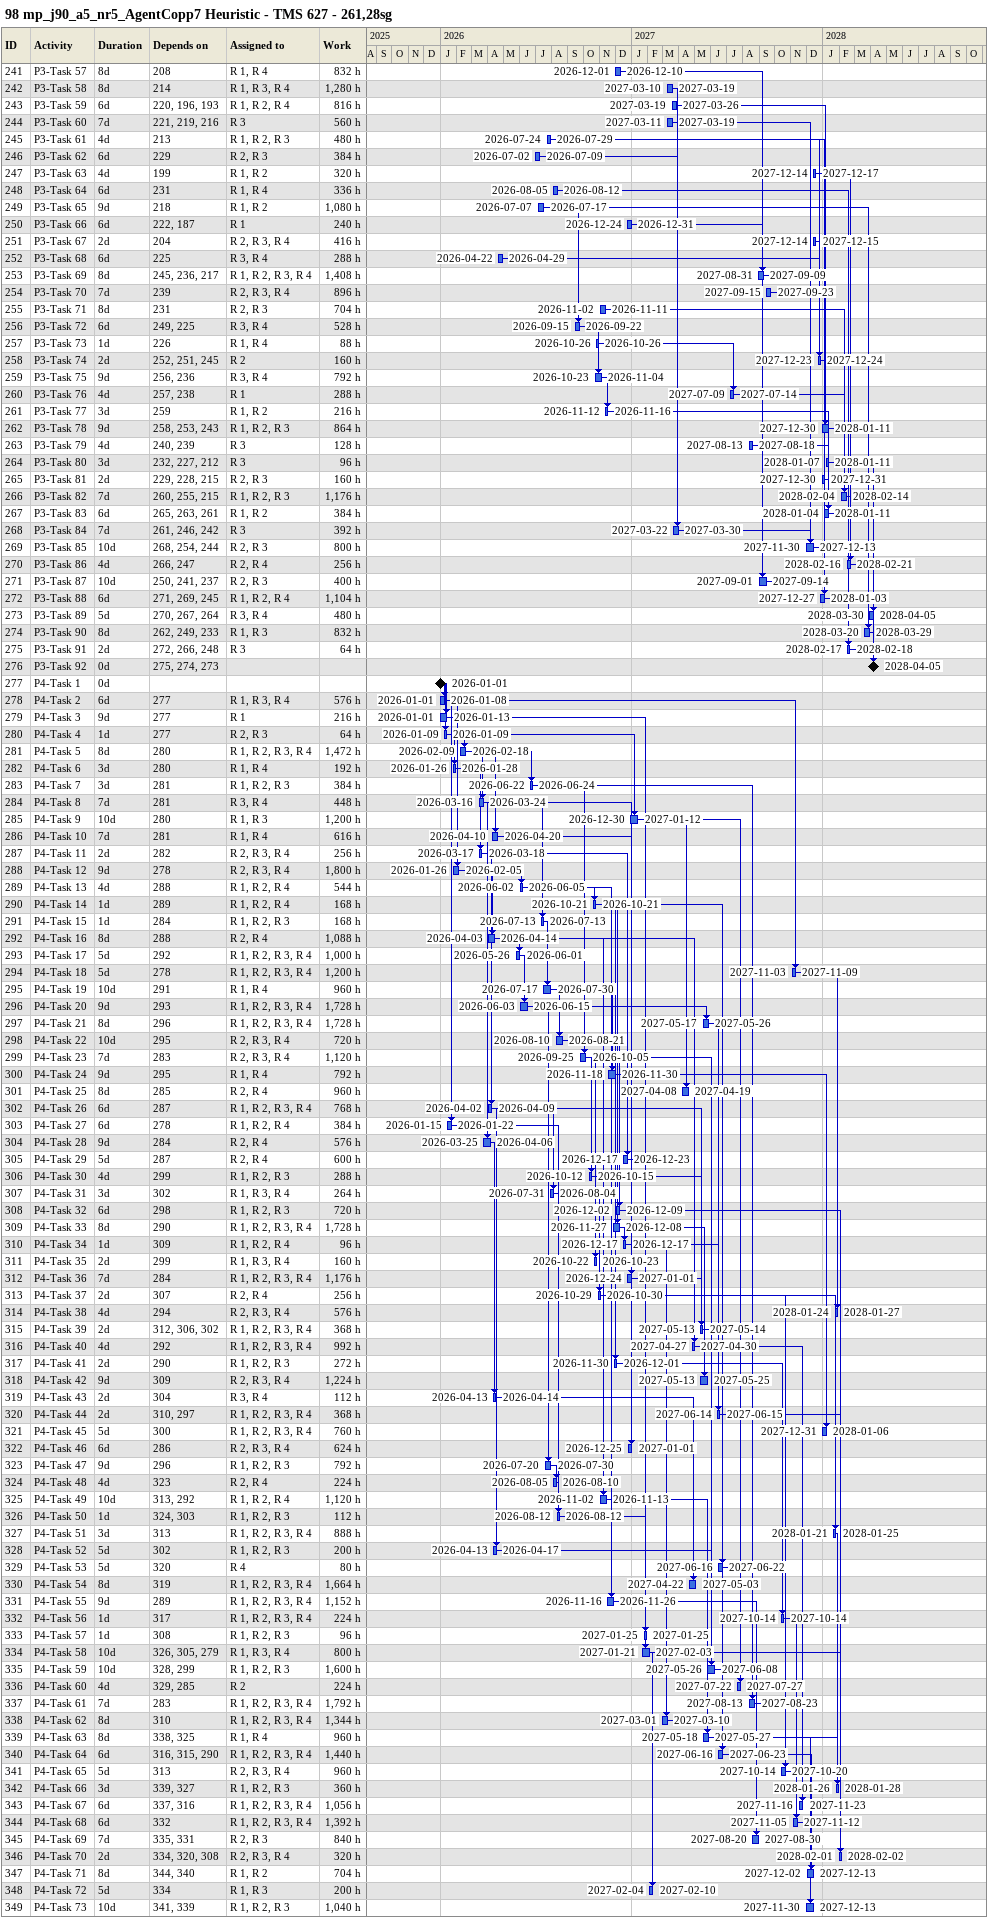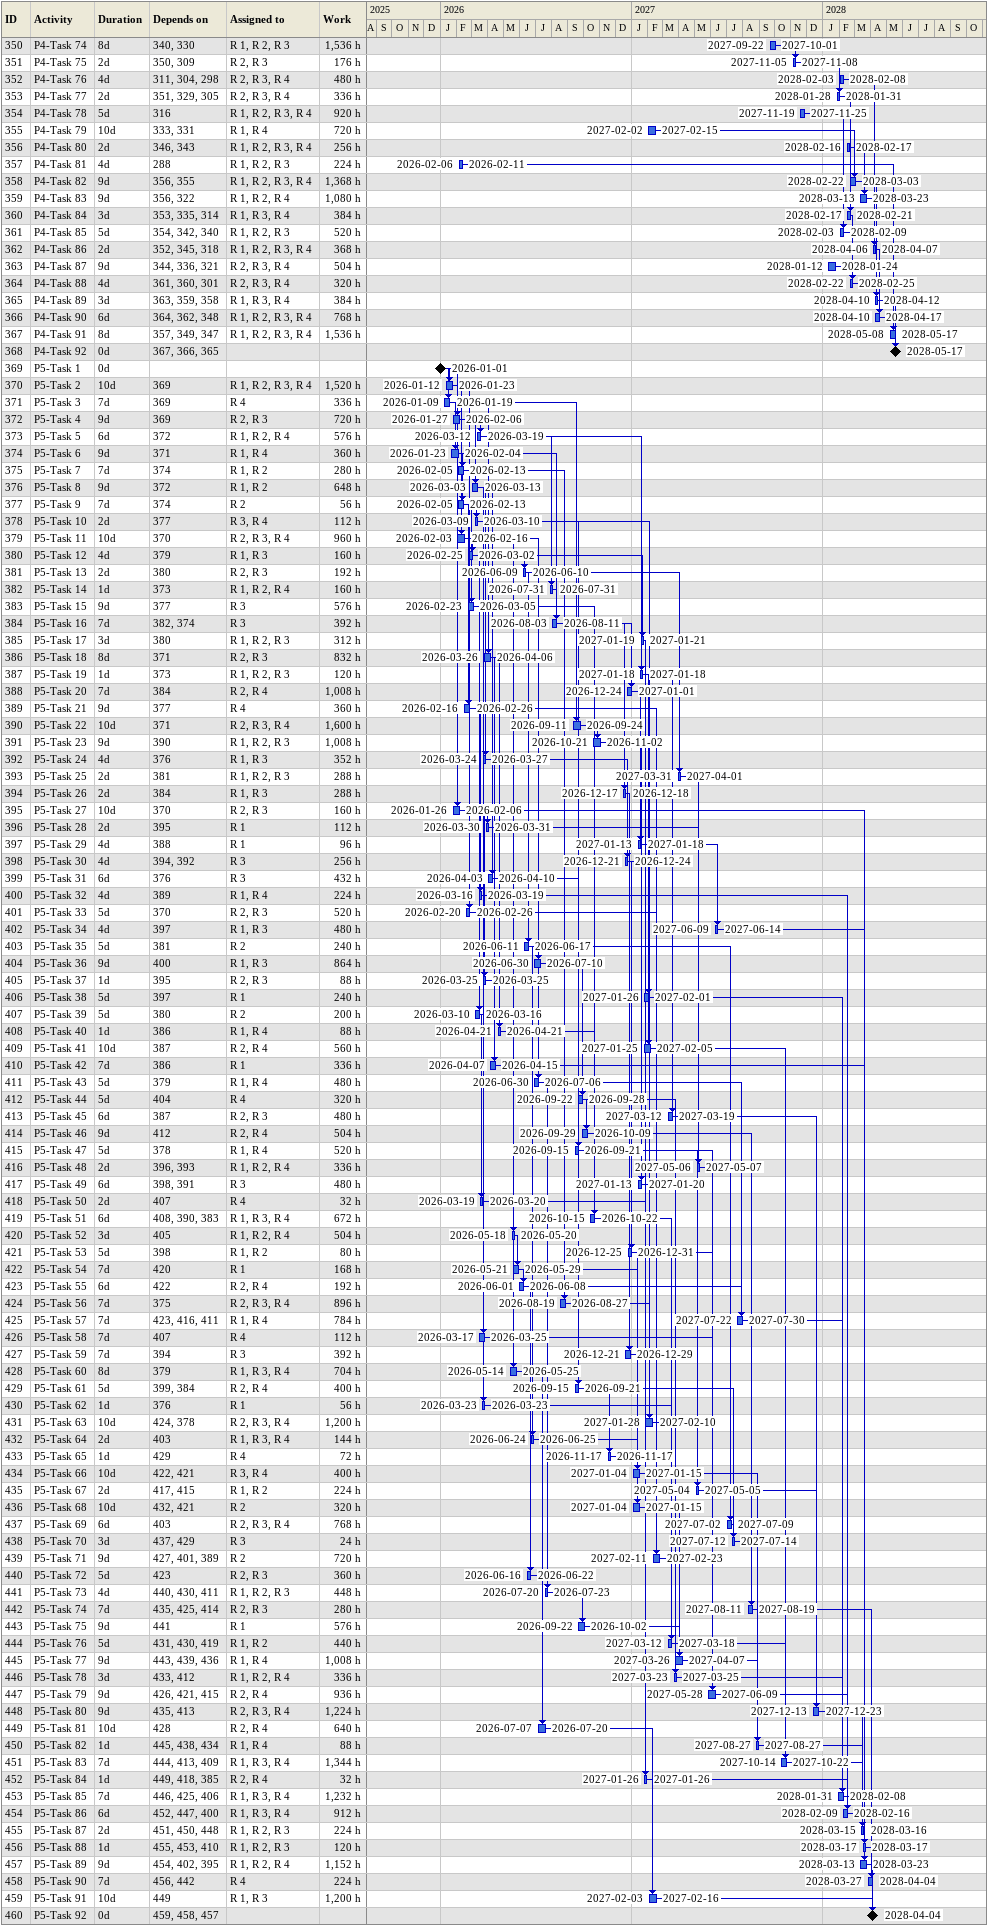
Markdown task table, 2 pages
98 mp_j90_a5_nr5_AgentCopp7 Heuristic - TMS 627 - 261,28sg

| ID | Task | Duration | Start | Finish | Predecessors | Resources | Work (h) |
|---|---|---|---|---|---|---|---|
| 241 | P3-Task 57 | 8d | 2026-12-01 | 2026-12-10 | 208 | R 1, R 4 | 832 |
| 242 | P3-Task 58 | 8d | 2027-03-10 | 2027-03-19 | 214 | R 1, R 3, R 4 | 1280 |
| 243 | P3-Task 59 | 6d | 2027-03-19 | 2027-03-26 | 220, 196, 193 | R 1, R 2, R 4 | 816 |
| 244 | P3-Task 60 | 7d | 2027-03-11 | 2027-03-19 | 221, 219, 216 | R 3 | 560 |
| 245 | P3-Task 61 | 4d | 2026-07-24 | 2026-07-29 | 213 | R 1, R 2, R 3 | 480 |
| 246 | P3-Task 62 | 6d | 2026-07-02 | 2026-07-09 | 229 | R 2, R 3 | 384 |
| 247 | P3-Task 63 | 4d | 2027-12-14 | 2027-12-17 | 199 | R 1, R 2 | 320 |
| 248 | P3-Task 64 | 6d | 2026-08-05 | 2026-08-12 | 231 | R 1, R 4 | 336 |
| 249 | P3-Task 65 | 9d | 2026-07-07 | 2026-07-17 | 218 | R 1, R 2 | 1080 |
| 250 | P3-Task 66 | 6d | 2026-12-24 | 2026-12-31 | 222, 187 | R 1 | 240 |
| 251 | P3-Task 67 | 2d | 2027-12-14 | 2027-12-15 | 204 | R 2, R 3, R 4 | 416 |
| 252 | P3-Task 68 | 6d | 2026-04-22 | 2026-04-29 | 225 | R 3, R 4 | 288 |
| 253 | P3-Task 69 | 8d | 2027-08-31 | 2027-09-09 | 245, 236, 217 | R 1, R 2, R 3, R 4 | 1408 |
| 254 | P3-Task 70 | 7d | 2027-09-15 | 2027-09-23 | 239 | R 2, R 3, R 4 | 896 |
| 255 | P3-Task 71 | 8d | 2026-11-02 | 2026-11-11 | 231 | R 2, R 3 | 704 |
| 256 | P3-Task 72 | 6d | 2026-09-15 | 2026-09-22 | 249, 225 | R 3, R 4 | 528 |
| 257 | P3-Task 73 | 1d | 2026-10-26 | 2026-10-26 | 226 | R 1, R 4 | 88 |
| 258 | P3-Task 74 | 2d | 2027-12-23 | 2027-12-24 | 252, 251, 245 | R 2 | 160 |
| 259 | P3-Task 75 | 9d | 2026-10-23 | 2026-11-04 | 256, 236 | R 3, R 4 | 792 |
| 260 | P3-Task 76 | 4d | 2027-07-09 | 2027-07-14 | 257, 238 | R 1 | 288 |
| 261 | P3-Task 77 | 3d | 2026-11-12 | 2026-11-16 | 259 | R 1, R 2 | 216 |
| 262 | P3-Task 78 | 9d | 2027-12-30 | 2028-01-11 | 258, 253, 243 | R 1, R 2, R 3 | 864 |
| 263 | P3-Task 79 | 4d | 2027-08-13 | 2027-08-18 | 240, 239 | R 3 | 128 |
| 264 | P3-Task 80 | 3d | 2028-01-07 | 2028-01-11 | 232, 227, 212 | R 3 | 96 |
| 265 | P3-Task 81 | 2d | 2027-12-30 | 2027-12-31 | 229, 228, 215 | R 2, R 3 | 160 |
| 266 | P3-Task 82 | 7d | 2028-02-04 | 2028-02-14 | 260, 255, 215 | R 1, R 2, R 3 | 1176 |
| 267 | P3-Task 83 | 6d | 2028-01-04 | 2028-01-11 | 265, 263, 261 | R 1, R 2 | 384 |
| 268 | P3-Task 84 | 7d | 2027-03-22 | 2027-03-30 | 261, 246, 242 | R 3 | 392 |
| 269 | P3-Task 85 | 10d | 2027-11-30 | 2027-12-13 | 268, 254, 244 | R 2, R 3 | 800 |
| 270 | P3-Task 86 | 4d | 2028-02-16 | 2028-02-21 | 266, 247 | R 2, R 4 | 256 |
| 271 | P3-Task 87 | 10d | 2027-09-01 | 2027-09-14 | 250, 241, 237 | R 2, R 3 | 400 |
| 272 | P3-Task 88 | 6d | 2027-12-27 | 2028-01-03 | 271, 269, 245 | R 1, R 2, R 4 | 1104 |
| 273 | P3-Task 89 | 5d | 2028-03-30 | 2028-04-05 | 270, 267, 264 | R 3, R 4 | 480 |
| 274 | P3-Task 90 | 8d | 2028-03-20 | 2028-03-29 | 262, 249, 233 | R 1, R 3 | 832 |
| 275 | P3-Task 91 | 2d | 2028-02-17 | 2028-02-18 | 272, 266, 248 | R 3 | 64 |
| 276 | P3-Task 92 | 0d | 2028-04-05 | 2028-04-05 | 275, 274, 273 |  |  |
| 277 | P4-Task 1 | 0d | 2026-01-01 | 2026-01-01 |  |  |  |
| 278 | P4-Task 2 | 6d | 2026-01-01 | 2026-01-08 | 277 | R 1, R 3, R 4 | 576 |
| 279 | P4-Task 3 | 9d | 2026-01-01 | 2026-01-13 | 277 | R 1 | 216 |
| 280 | P4-Task 4 | 1d | 2026-01-09 | 2026-01-09 | 277 | R 2, R 3 | 64 |
| 281 | P4-Task 5 | 8d | 2026-02-09 | 2026-02-18 | 280 | R 1, R 2, R 3, R 4 | 1472 |
| 282 | P4-Task 6 | 3d | 2026-01-26 | 2026-01-28 | 280 | R 1, R 4 | 192 |
| 283 | P4-Task 7 | 3d | 2026-06-22 | 2026-06-24 | 281 | R 1, R 2, R 3 | 384 |
| 284 | P4-Task 8 | 7d | 2026-03-16 | 2026-03-24 | 281 | R 3, R 4 | 448 |
| 285 | P4-Task 9 | 10d | 2026-12-30 | 2027-01-12 | 280 | R 1, R 3 | 1200 |
| 286 | P4-Task 10 | 7d | 2026-04-10 | 2026-04-20 | 281 | R 1, R 4 | 616 |
| 287 | P4-Task 11 | 2d | 2026-03-17 | 2026-03-18 | 282 | R 2, R 3, R 4 | 256 |
| 288 | P4-Task 12 | 9d | 2026-01-26 | 2026-02-05 | 278 | R 2, R 3, R 4 | 1800 |
| 289 | P4-Task 13 | 4d | 2026-06-02 | 2026-06-05 | 288 | R 1, R 2, R 4 | 544 |
| 290 | P4-Task 14 | 1d | 2026-10-21 | 2026-10-21 | 289 | R 1, R 2, R 4 | 168 |
| 291 | P4-Task 15 | 1d | 2026-07-13 | 2026-07-13 | 284 | R 1, R 2, R 3 | 168 |
| 292 | P4-Task 16 | 8d | 2026-04-03 | 2026-04-14 | 288 | R 2, R 4 | 1088 |
| 293 | P4-Task 17 | 5d | 2026-05-26 | 2026-06-01 | 292 | R 1, R 2, R 3, R 4 | 1000 |
| 294 | P4-Task 18 | 5d | 2027-11-03 | 2027-11-09 | 278 | R 1, R 2, R 3, R 4 | 1200 |
| 295 | P4-Task 19 | 10d | 2026-07-17 | 2026-07-30 | 291 | R 1, R 4 | 960 |
| 296 | P4-Task 20 | 9d | 2026-06-03 | 2026-06-15 | 293 | R 1, R 2, R 3, R 4 | 1728 |
| 297 | P4-Task 21 | 8d | 2027-05-17 | 2027-05-26 | 296 | R 1, R 2, R 3, R 4 | 1728 |
| 298 | P4-Task 22 | 10d | 2026-08-10 | 2026-08-21 | 295 | R 2, R 3, R 4 | 720 |
| 299 | P4-Task 23 | 7d | 2026-09-25 | 2026-10-05 | 283 | R 2, R 3, R 4 | 1120 |
| 300 | P4-Task 24 | 9d | 2026-11-18 | 2026-11-30 | 295 | R 1, R 4 | 792 |
| 301 | P4-Task 25 | 8d | 2027-04-08 | 2027-04-19 | 285 | R 2, R 4 | 960 |
| 302 | P4-Task 26 | 6d | 2026-04-02 | 2026-04-09 | 287 | R 1, R 2, R 3, R 4 | 768 |
| 303 | P4-Task 27 | 6d | 2026-01-15 | 2026-01-22 | 278 | R 1, R 2, R 4 | 384 |
| 304 | P4-Task 28 | 9d | 2026-03-25 | 2026-04-06 | 284 | R 2, R 4 | 576 |
| 305 | P4-Task 29 | 5d | 2026-12-17 | 2026-12-23 | 287 | R 2, R 4 | 600 |
| 306 | P4-Task 30 | 4d | 2026-10-12 | 2026-10-15 | 299 | R 1, R 2, R 3 | 288 |
| 307 | P4-Task 31 | 3d | 2026-07-31 | 2026-08-04 | 302 | R 1, R 3, R 4 | 264 |
| 308 | P4-Task 32 | 6d | 2026-12-02 | 2026-12-09 | 298 | R 1, R 2, R 3 | 720 |
| 309 | P4-Task 33 | 8d | 2026-11-27 | 2026-12-08 | 290 | R 1, R 2, R 3, R 4 | 1728 |
| 310 | P4-Task 34 | 1d | 2026-12-17 | 2026-12-17 | 309 | R 1, R 2, R 4 | 96 |
| 311 | P4-Task 35 | 2d | 2026-10-22 | 2026-10-23 | 299 | R 1, R 3, R 4 | 160 |
| 312 | P4-Task 36 | 7d | 2026-12-24 | 2027-01-01 | 284 | R 1, R 2, R 3, R 4 | 1176 |
| 313 | P4-Task 37 | 2d | 2026-10-29 | 2026-10-30 | 307 | R 2, R 4 | 256 |
| 314 | P4-Task 38 | 4d | 2028-01-24 | 2028-01-27 | 294 | R 2, R 3, R 4 | 576 |
| 315 | P4-Task 39 | 2d | 2027-05-13 | 2027-05-14 | 312, 306, 302 | R 1, R 2, R 3, R 4 | 368 |
| 316 | P4-Task 40 | 4d | 2027-04-27 | 2027-04-30 | 292 | R 1, R 2, R 3, R 4 | 992 |
| 317 | P4-Task 41 | 2d | 2026-11-30 | 2026-12-01 | 290 | R 1, R 2, R 3 | 272 |
| 318 | P4-Task 42 | 9d | 2027-05-13 | 2027-05-25 | 309 | R 2, R 3, R 4 | 1224 |
| 319 | P4-Task 43 | 2d | 2026-04-13 | 2026-04-14 | 304 | R 3, R 4 | 112 |
| 320 | P4-Task 44 | 2d | 2027-06-14 | 2027-06-15 | 310, 297 | R 1, R 2, R 3, R 4 | 368 |
| 321 | P4-Task 45 | 5d | 2027-12-31 | 2028-01-06 | 300 | R 1, R 2, R 3, R 4 | 760 |
| 322 | P4-Task 46 | 6d | 2026-12-25 | 2027-01-01 | 286 | R 2, R 3, R 4 | 624 |
| 323 | P4-Task 47 | 9d | 2026-07-20 | 2026-07-30 | 296 | R 1, R 2, R 3 | 792 |
| 324 | P4-Task 48 | 4d | 2026-08-05 | 2026-08-10 | 323 | R 2, R 4 | 224 |
| 325 | P4-Task 49 | 10d | 2026-11-02 | 2026-11-13 | 313, 292 | R 1, R 2, R 4 | 1120 |
| 326 | P4-Task 50 | 1d | 2026-08-12 | 2026-08-12 | 324, 303 | R 1, R 2, R 3 | 112 |
| 327 | P4-Task 51 | 3d | 2028-01-21 | 2028-01-25 | 313 | R 1, R 2, R 3, R 4 | 888 |
| 328 | P4-Task 52 | 5d | 2026-04-13 | 2026-04-17 | 302 | R 1, R 2, R 3 | 200 |
| 329 | P4-Task 53 | 5d | 2027-06-16 | 2027-06-22 | 320 | R 4 | 80 |
| 330 | P4-Task 54 | 8d | 2027-04-22 | 2027-05-03 | 319 | R 1, R 2, R 3, R 4 | 1664 |
| 331 | P4-Task 55 | 9d | 2026-11-16 | 2026-11-26 | 289 | R 1, R 2, R 3, R 4 | 1152 |
| 332 | P4-Task 56 | 1d | 2027-10-14 | 2027-10-14 | 317 | R 1, R 2, R 3, R 4 | 224 |
| 333 | P4-Task 57 | 1d | 2027-01-25 | 2027-01-25 | 308 | R 1, R 2, R 3 | 96 |
| 334 | P4-Task 58 | 10d | 2027-01-21 | 2027-02-03 | 326, 305, 279 | R 1, R 3, R 4 | 800 |
| 335 | P4-Task 59 | 10d | 2027-05-26 | 2027-06-08 | 328, 299 | R 1, R 2, R 3 | 1600 |
| 336 | P4-Task 60 | 4d | 2027-07-22 | 2027-07-27 | 329, 285 | R 2 | 224 |
| 337 | P4-Task 61 | 7d | 2027-08-13 | 2027-08-23 | 283 | R 1, R 2, R 3, R 4 | 1792 |
| 338 | P4-Task 62 | 8d | 2027-03-01 | 2027-03-10 | 310 | R 1, R 2, R 3, R 4 | 1344 |
| 339 | P4-Task 63 | 8d | 2027-05-18 | 2027-05-27 | 338, 325 | R 1, R 4 | 960 |
| 340 | P4-Task 64 | 6d | 2027-06-16 | 2027-06-23 | 316, 315, 290 | R 1, R 2, R 3, R 4 | 1440 |
| 341 | P4-Task 65 | 5d | 2027-10-14 | 2027-10-20 | 313 | R 2, R 3, R 4 | 960 |
| 342 | P4-Task 66 | 3d | 2028-01-26 | 2028-01-28 | 339, 327 | R 1, R 2, R 3 | 360 |
| 343 | P4-Task 67 | 6d | 2027-11-16 | 2027-11-23 | 337, 316 | R 1, R 2, R 3, R 4 | 1056 |
| 344 | P4-Task 68 | 6d | 2027-11-05 | 2027-11-12 | 332 | R 1, R 2, R 3, R 4 | 1392 |
| 345 | P4-Task 69 | 7d | 2027-08-20 | 2027-08-30 | 335, 331 | R 2, R 3 | 840 |
| 346 | P4-Task 70 | 2d | 2028-02-01 | 2028-02-02 | 334, 320, 308 | R 2, R 3, R 4 | 320 |
| 347 | P4-Task 71 | 8d | 2027-12-02 | 2027-12-13 | 344, 340 | R 1, R 2 | 704 |
| 348 | P4-Task 72 | 5d | 2027-02-04 | 2027-02-10 | 334 | R 1, R 3 | 200 |
| 349 | P4-Task 73 | 10d | 2027-11-30 | 2027-12-13 | 341, 339 | R 1, R 2, R 3 | 1040 |
| 350 | P4-Task 74 | 8d | 2027-09-22 | 2027-10-01 | 340, 330 | R 1, R 2, R 3 | 1536 |
| 351 | P4-Task 75 | 2d | 2027-11-05 | 2027-11-08 | 350, 309 | R 2, R 3 | 176 |
| 352 | P4-Task 76 | 4d | 2028-02-03 | 2028-02-08 | 311, 304, 298 | R 2, R 3, R 4 | 480 |
| 353 | P4-Task 77 | 2d | 2028-01-28 | 2028-01-31 | 351, 329, 305 | R 2, R 3, R 4 | 336 |
| 354 | P4-Task 78 | 5d | 2027-11-19 | 2027-11-25 | 316 | R 1, R 2, R 3, R 4 | 920 |
| 355 | P4-Task 79 | 10d | 2027-02-02 | 2027-02-15 | 333, 331 | R 1, R 4 | 720 |
| 356 | P4-Task 80 | 2d | 2028-02-16 | 2028-02-17 | 346, 343 | R 1, R 2, R 3, R 4 | 256 |
| 357 | P4-Task 81 | 4d | 2026-02-06 | 2026-02-11 | 288 | R 1, R 2, R 3 | 224 |
| 358 | P4-Task 82 | 9d | 2028-02-22 | 2028-03-03 | 356, 355 | R 1, R 2, R 3, R 4 | 1368 |
| 359 | P4-Task 83 | 9d | 2028-03-13 | 2028-03-23 | 356, 322 | R 1, R 2, R 4 | 1080 |
| 360 | P4-Task 84 | 3d | 2028-02-17 | 2028-02-21 | 353, 335, 314 | R 1, R 3, R 4 | 384 |
| 361 | P4-Task 85 | 5d | 2028-02-03 | 2028-02-09 | 354, 342, 340 | R 1, R 2, R 3 | 520 |
| 362 | P4-Task 86 | 2d | 2028-04-06 | 2028-04-07 | 352, 345, 318 | R 1, R 2, R 3, R 4 | 368 |
| 363 | P4-Task 87 | 9d | 2028-01-12 | 2028-01-24 | 344, 336, 321 | R 2, R 3, R 4 | 504 |
| 364 | P4-Task 88 | 4d | 2028-02-22 | 2028-02-25 | 361, 360, 301 | R 2, R 3, R 4 | 320 |
| 365 | P4-Task 89 | 3d | 2028-04-10 | 2028-04-12 | 363, 359, 358 | R 1, R 3, R 4 | 384 |
| 366 | P4-Task 90 | 6d | 2028-04-10 | 2028-04-17 | 364, 362, 348 | R 1, R 2, R 3, R 4 | 768 |
| 367 | P4-Task 91 | 8d | 2028-05-08 | 2028-05-17 | 357, 349, 347 | R 1, R 2, R 3, R 4 | 1536 |
| 368 | P4-Task 92 | 0d | 2028-05-17 | 2028-05-17 | 367, 366, 365 |  |  |
| 369 | P5-Task 1 | 0d | 2026-01-01 | 2026-01-01 |  |  |  |
| 370 | P5-Task 2 | 10d | 2026-01-12 | 2026-01-23 | 369 | R 1, R 2, R 3, R 4 | 1520 |
| 371 | P5-Task 3 | 7d | 2026-01-09 | 2026-01-19 | 369 | R 4 | 336 |
| 372 | P5-Task 4 | 9d | 2026-01-27 | 2026-02-06 | 369 | R 2, R 3 | 720 |
| 373 | P5-Task 5 | 6d | 2026-03-12 | 2026-03-19 | 372 | R 1, R 2, R 4 | 576 |
| 374 | P5-Task 6 | 9d | 2026-01-23 | 2026-02-04 | 371 | R 1, R 4 | 360 |
| 375 | P5-Task 7 | 7d | 2026-02-05 | 2026-02-13 | 374 | R 1, R 2 | 280 |
| 376 | P5-Task 8 | 9d | 2026-03-03 | 2026-03-13 | 372 | R 1, R 2 | 648 |
| 377 | P5-Task 9 | 7d | 2026-02-05 | 2026-02-13 | 374 | R 2 | 56 |
| 378 | P5-Task 10 | 2d | 2026-03-09 | 2026-03-10 | 377 | R 3, R 4 | 112 |
| 379 | P5-Task 11 | 10d | 2026-02-03 | 2026-02-16 | 370 | R 2, R 3, R 4 | 960 |
| 380 | P5-Task 12 | 4d | 2026-02-25 | 2026-03-02 | 379 | R 1, R 3 | 160 |
| 381 | P5-Task 13 | 2d | 2026-06-09 | 2026-06-10 | 380 | R 2, R 3 | 192 |
| 382 | P5-Task 14 | 1d | 2026-07-31 | 2026-07-31 | 373 | R 1, R 2, R 4 | 160 |
| 383 | P5-Task 15 | 9d | 2026-02-23 | 2026-03-05 | 377 | R 3 | 576 |
| 384 | P5-Task 16 | 7d | 2026-08-03 | 2026-08-11 | 382, 374 | R 3 | 392 |
| 385 | P5-Task 17 | 3d | 2027-01-19 | 2027-01-21 | 380 | R 1, R 2, R 3 | 312 |
| 386 | P5-Task 18 | 8d | 2026-03-26 | 2026-04-06 | 371 | R 2, R 3 | 832 |
| 387 | P5-Task 19 | 1d | 2027-01-18 | 2027-01-18 | 373 | R 1, R 2, R 3 | 120 |
| 388 | P5-Task 20 | 7d | 2026-12-24 | 2027-01-01 | 384 | R 2, R 4 | 1008 |
| 389 | P5-Task 21 | 9d | 2026-02-16 | 2026-02-26 | 377 | R 4 | 360 |
| 390 | P5-Task 22 | 10d | 2026-09-11 | 2026-09-24 | 371 | R 2, R 3, R 4 | 1600 |
| 391 | P5-Task 23 | 9d | 2026-10-21 | 2026-11-02 | 390 | R 1, R 2, R 3 | 1008 |
| 392 | P5-Task 24 | 4d | 2026-03-24 | 2026-03-27 | 376 | R 1, R 3 | 352 |
| 393 | P5-Task 25 | 2d | 2027-03-31 | 2027-04-01 | 381 | R 1, R 2, R 3 | 288 |
| 394 | P5-Task 26 | 2d | 2026-12-17 | 2026-12-18 | 384 | R 1, R 3 | 288 |
| 395 | P5-Task 27 | 10d | 2026-01-26 | 2026-02-06 | 370 | R 2, R 3 | 160 |
| 396 | P5-Task 28 | 2d | 2026-03-30 | 2026-03-31 | 395 | R 1 | 112 |
| 397 | P5-Task 29 | 4d | 2027-01-13 | 2027-01-18 | 388 | R 1 | 96 |
| 398 | P5-Task 30 | 4d | 2026-12-21 | 2026-12-24 | 394, 392 | R 3 | 256 |
| 399 | P5-Task 31 | 6d | 2026-04-03 | 2026-04-10 | 376 | R 3 | 432 |
| 400 | P5-Task 32 | 4d | 2026-03-16 | 2026-03-19 | 389 | R 1, R 4 | 224 |
| 401 | P5-Task 33 | 5d | 2026-02-20 | 2026-02-26 | 370 | R 2, R 3 | 520 |
| 402 | P5-Task 34 | 4d | 2027-06-09 | 2027-06-14 | 397 | R 1, R 3 | 480 |
| 403 | P5-Task 35 | 5d | 2026-06-11 | 2026-06-17 | 381 | R 2 | 240 |
| 404 | P5-Task 36 | 9d | 2026-06-30 | 2026-07-10 | 400 | R 1, R 3 | 864 |
| 405 | P5-Task 37 | 1d | 2026-03-25 | 2026-03-25 | 395 | R 2, R 3 | 88 |
| 406 | P5-Task 38 | 5d | 2027-01-26 | 2027-02-01 | 397 | R 1 | 240 |
| 407 | P5-Task 39 | 5d | 2026-03-10 | 2026-03-16 | 380 | R 2 | 200 |
| 408 | P5-Task 40 | 1d | 2026-04-21 | 2026-04-21 | 386 | R 1, R 4 | 88 |
| 409 | P5-Task 41 | 10d | 2027-01-25 | 2027-02-05 | 387 | R 2, R 4 | 560 |
| 410 | P5-Task 42 | 7d | 2026-04-07 | 2026-04-15 | 386 | R 1 | 336 |
| 411 | P5-Task 43 | 5d | 2026-06-30 | 2026-07-06 | 379 | R 1, R 4 | 480 |
| 412 | P5-Task 44 | 5d | 2026-09-22 | 2026-09-28 | 404 | R 4 | 320 |
| 413 | P5-Task 45 | 6d | 2027-03-12 | 2027-03-19 | 387 | R 2, R 3 | 480 |
| 414 | P5-Task 46 | 9d | 2026-09-29 | 2026-10-09 | 412 | R 2, R 4 | 504 |
| 415 | P5-Task 47 | 5d | 2026-09-15 | 2026-09-21 | 378 | R 1, R 4 | 520 |
| 416 | P5-Task 48 | 2d | 2027-05-06 | 2027-05-07 | 396, 393 | R 1, R 2, R 4 | 336 |
| 417 | P5-Task 49 | 6d | 2027-01-13 | 2027-01-20 | 398, 391 | R 3 | 480 |
| 418 | P5-Task 50 | 2d | 2026-03-19 | 2026-03-20 | 407 | R 4 | 32 |
| 419 | P5-Task 51 | 6d | 2026-10-15 | 2026-10-22 | 408, 390, 383 | R 1, R 3, R 4 | 672 |
| 420 | P5-Task 52 | 3d | 2026-05-18 | 2026-05-20 | 405 | R 1, R 2, R 4 | 504 |
| 421 | P5-Task 53 | 5d | 2026-12-25 | 2026-12-31 | 398 | R 1, R 2 | 80 |
| 422 | P5-Task 54 | 7d | 2026-05-21 | 2026-05-29 | 420 | R 1 | 168 |
| 423 | P5-Task 55 | 6d | 2026-06-01 | 2026-06-08 | 422 | R 2, R 4 | 192 |
| 424 | P5-Task 56 | 7d | 2026-08-19 | 2026-08-27 | 375 | R 2, R 3, R 4 | 896 |
| 425 | P5-Task 57 | 7d | 2027-07-22 | 2027-07-30 | 423, 416, 411 | R 1, R 4 | 784 |
| 426 | P5-Task 58 | 7d | 2026-03-17 | 2026-03-25 | 407 | R 4 | 112 |
| 427 | P5-Task 59 | 7d | 2026-12-21 | 2026-12-29 | 394 | R 3 | 392 |
| 428 | P5-Task 60 | 8d | 2026-05-14 | 2026-05-25 | 379 | R 1, R 3, R 4 | 704 |
| 429 | P5-Task 61 | 5d | 2026-09-15 | 2026-09-21 | 399, 384 | R 2, R 4 | 400 |
| 430 | P5-Task 62 | 1d | 2026-03-23 | 2026-03-23 | 376 | R 1 | 56 |
| 431 | P5-Task 63 | 10d | 2027-01-28 | 2027-02-10 | 424, 378 | R 2, R 3, R 4 | 1200 |
| 432 | P5-Task 64 | 2d | 2026-06-24 | 2026-06-25 | 403 | R 1, R 3, R 4 | 144 |
| 433 | P5-Task 65 | 1d | 2026-11-17 | 2026-11-17 | 429 | R 4 | 72 |
| 434 | P5-Task 66 | 10d | 2027-01-04 | 2027-01-15 | 422, 421 | R 3, R 4 | 400 |
| 435 | P5-Task 67 | 2d | 2027-05-04 | 2027-05-05 | 417, 415 | R 1, R 2 | 224 |
| 436 | P5-Task 68 | 10d | 2027-01-04 | 2027-01-15 | 432, 421 | R 2 | 320 |
| 437 | P5-Task 69 | 6d | 2027-07-02 | 2027-07-09 | 403 | R 2, R 3, R 4 | 768 |
| 438 | P5-Task 70 | 3d | 2027-07-12 | 2027-07-14 | 437, 429 | R 3 | 24 |
| 439 | P5-Task 71 | 9d | 2027-02-11 | 2027-02-23 | 427, 401, 389 | R 2 | 720 |
| 440 | P5-Task 72 | 5d | 2026-06-16 | 2026-06-22 | 423 | R 2, R 3 | 360 |
| 441 | P5-Task 73 | 4d | 2026-07-20 | 2026-07-23 | 440, 430, 411 | R 1, R 2, R 3 | 448 |
| 442 | P5-Task 74 | 7d | 2027-08-11 | 2027-08-19 | 435, 425, 414 | R 2, R 3 | 280 |
| 443 | P5-Task 75 | 9d | 2026-09-22 | 2026-10-02 | 441 | R 1 | 576 |
| 444 | P5-Task 76 | 5d | 2027-03-12 | 2027-03-18 | 431, 430, 419 | R 1, R 2 | 440 |
| 445 | P5-Task 77 | 9d | 2027-03-26 | 2027-04-07 | 443, 439, 436 | R 1, R 4 | 1008 |
| 446 | P5-Task 78 | 3d | 2027-03-23 | 2027-03-25 | 433, 412 | R 1, R 2, R 4 | 336 |
| 447 | P5-Task 79 | 9d | 2027-05-28 | 2027-06-09 | 426, 421, 415 | R 2, R 4 | 936 |
| 448 | P5-Task 80 | 9d | 2027-12-13 | 2027-12-23 | 435, 413 | R 2, R 3, R 4 | 1224 |
| 449 | P5-Task 81 | 10d | 2026-07-07 | 2026-07-20 | 428 | R 2, R 4 | 640 |
| 450 | P5-Task 82 | 1d | 2027-08-27 | 2027-08-27 | 445, 438, 434 | R 1, R 4 | 88 |
| 451 | P5-Task 83 | 7d | 2027-10-14 | 2027-10-22 | 444, 413, 409 | R 1, R 3, R 4 | 1344 |
| 452 | P5-Task 84 | 1d | 2027-01-26 | 2027-01-26 | 449, 418, 385 | R 2, R 4 | 32 |
| 453 | P5-Task 85 | 7d | 2028-01-31 | 2028-02-08 | 446, 425, 406 | R 1, R 3, R 4 | 1232 |
| 454 | P5-Task 86 | 6d | 2028-02-09 | 2028-02-16 | 452, 447, 400 | R 1, R 3, R 4 | 912 |
| 455 | P5-Task 87 | 2d | 2028-03-15 | 2028-03-16 | 451, 450, 448 | R 1, R 2, R 3 | 224 |
| 456 | P5-Task 88 | 1d | 2028-03-17 | 2028-03-17 | 455, 453, 410 | R 1, R 2, R 3 | 120 |
| 457 | P5-Task 89 | 9d | 2028-03-13 | 2028-03-23 | 454, 402, 395 | R 1, R 2, R 4 | 1152 |
| 458 | P5-Task 90 | 7d | 2028-03-27 | 2028-04-04 | 456, 442 | R 4 | 224 |
| 459 | P5-Task 91 | 10d | 2027-02-03 | 2027-02-16 | 449 | R 1, R 3 | 1200 |
| 460 | P5-Task 92 | 0d | 2028-04-04 | 2028-04-04 | 459, 458, 457 |  |  |
